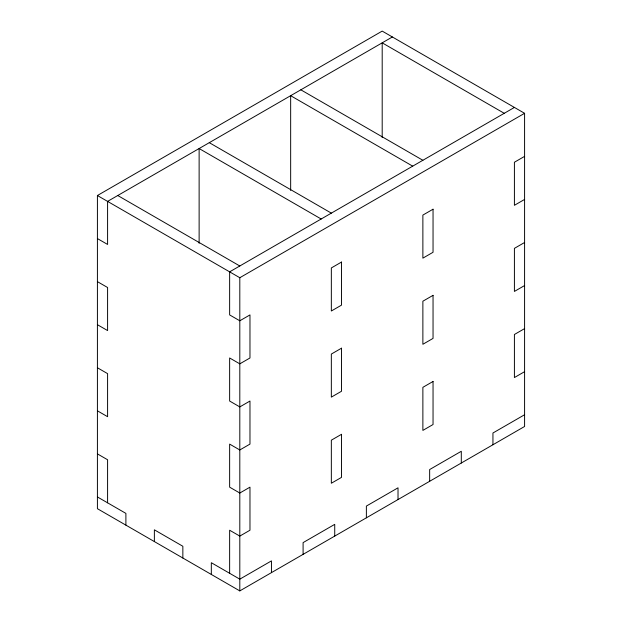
<?xml version="1.0" encoding="UTF-8"?>
<svg xmlns="http://www.w3.org/2000/svg" width="622" height="622" viewBox="0 0 622 622"><rect width="100%" height="100%" fill="white"/><g stroke="black" fill="none" stroke-linecap="round" stroke-linejoin="round"><path stroke-width="0.93" d="M97.413 195.518L382.196 31.1L524.587 113.305L524.587 426.482L239.804 590.9L97.413 508.695L97.413 195.518L239.804 277.723L524.587 113.305M392.365 36.97L107.59 201.388L107.59 244.446L97.413 238.576M514.41 107.435L229.635 271.853L229.635 314.911L239.804 320.789L249.974 314.911L249.974 357.977L239.804 363.847L229.635 357.977L229.635 401.034L239.804 406.912L249.974 401.034L249.974 444.1L239.804 449.97L229.635 444.1L229.635 487.158L239.804 493.036L249.974 487.158L249.974 530.224L239.804 536.094L229.635 530.224L229.635 573.282M524.587 156.371L514.41 162.241L514.41 205.307L524.587 199.429M524.587 242.494L514.41 248.365L514.41 291.43L524.587 285.552M524.587 328.618L514.41 334.488L514.41 377.554L524.587 371.676M524.587 414.742L492.943 433.005L492.943 444.753M504.24 113.305L382.196 42.84L382.196 137.579M300.83 89.817L422.874 160.282M412.705 166.152L290.661 95.695L290.661 190.425M209.295 142.671L331.339 213.128M321.17 219.006L199.126 148.541L199.126 243.272M117.76 195.518L239.804 265.983M97.413 281.642L107.59 287.512L107.59 330.57L97.413 324.7M97.413 367.765L107.59 373.635L107.59 416.693L97.413 410.823M97.413 453.889L107.59 459.759L107.59 502.817M97.413 496.947L125.893 513.391L125.893 525.131M461.299 463.025L461.299 451.277L429.654 469.548L429.654 481.288M398.018 499.559L398.018 487.811L366.374 506.083L366.374 517.823M334.729 536.094L334.729 524.354L303.093 542.617L303.093 554.365M271.449 572.629L271.449 560.888L239.804 579.16L211.325 562.716L211.325 574.456M239.804 277.723L239.804 590.9M182.852 558.02L182.852 546.271L154.373 529.827L154.373 541.575M341.509 262.064L331.339 267.934L331.339 311L341.509 305.13L341.509 262.064M433.044 209.217L422.874 215.088L422.874 258.153L433.044 252.275L433.044 209.217M341.509 348.188L331.339 354.058L331.339 397.124L341.509 391.254L341.509 348.188M433.044 295.341L422.874 301.211L422.874 344.277L433.044 338.399L433.044 295.341M341.509 434.312L331.339 440.182L331.339 483.247L341.509 477.377L341.509 434.312M433.044 381.465L422.874 387.335L422.874 430.401L433.044 424.523L433.044 381.465"/></g></svg>
